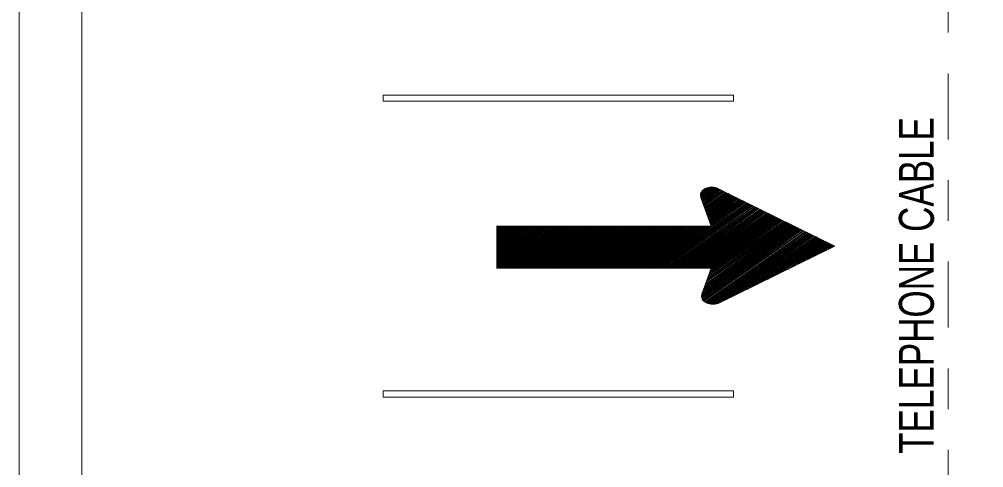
# Model space of a CAD drawing. Extents: x -7.2 to 22.3, y -5 to 5.8.
# Drawn here: x 8.563 to 10.929, y -2.584 to -1.483 of the extents above; entities that cross this region are included whole.
import ezdxf
from ezdxf.enums import TextEntityAlignment as Align

# ---------------------------------------------------------------- set-up
doc = ezdxf.new("R2010")
doc.units = 0
doc.header["$LTSCALE"] = 0.027
doc.linetypes.add('LONG_DASH_SHORT_DASH', pattern=[9.9, 6, -1.2, 1.5, -1.2])
doc.layers.add('1', color=7, linetype='Continuous', lineweight=13)

msp = doc.modelspace()

# ---------------------------------------------------------------- linework, layer by layer
at = {"layer": '1'}
for p, q in [((10.26122, -1.89458), (10.23371, -1.91451)), ((10.26464, -1.89499), (10.23371, -1.91763)), ((10.25695, -1.89499), (10.23371, -1.91129)), ((10.26796, -1.89579), (10.23456, -1.91924)), ((10.27061, -1.89639), (10.23456, -1.92175)), ((10.25164, -1.89639), (10.23551, -1.90847)), ((10.27318, -1.897), (10.23551, -1.92346)), ((10.27593, -1.8975), (10.23722, -1.92577)), ((10.27849, -1.89881), (10.23722, -1.92779)), ((10.2801, -1.89991), (10.23788, -1.9296)), ((10.28276, -1.90112), (10.23874, -1.93121)), ((10.24405, -1.89941), (10.23969, -1.90243)), ((10.28437, -1.90183), (10.23969, -1.93423)), ((10.28779, -1.90304), (10.24064, -1.93554)), ((10.28949, -1.90424), (10.24139, -1.93795)), ((10.2913, -1.90545), (10.24225, -1.93986)), ((10.29301, -1.90596), (10.24225, -1.94167)), ((10.29557, -1.90706), (10.2432, -1.94409)), ((10.29737, -1.90907), (10.24405, -1.9463)), ((10.29993, -1.90968), (10.2449, -1.94832)), ((10.3024, -1.91008), (10.2449, -1.95003)), ((10.3042, -1.91129), (10.24652, -1.95234)), ((10.30591, -1.91249), (10.24747, -1.95425)), ((10.30847, -1.9137), (10.24747, -1.95677)), ((10.31084, -1.91451), (10.24908, -1.95858)), ((10.31284, -1.91622), (10.24908, -1.96089)), ((10.27754, -1.89881), (10.56359, -2.03948)), ((10.34528, -1.93192), (10.11512, -2.09381)), ((10.34803, -1.93312), (10.11958, -2.09381)), ((10.34965, -1.93423), (10.1228, -2.09381)), ((10.35135, -1.93504), (10.12622, -2.09381)), ((10.35391, -1.93624), (10.12982, -2.09381)), ((10.35572, -1.93745), (10.13324, -2.09381)), ((10.35828, -1.93876), (10.13656, -2.09381)), ((10.36094, -1.93986), (10.14092, -2.09381)), ((10.3153, -1.91763), (10.25003, -1.96291)), ((10.31701, -1.91793), (10.25164, -1.96452)), ((10.31957, -1.91924), (10.25164, -1.96643)), ((10.32147, -1.92004), (10.25259, -1.96884)), ((10.32374, -1.92105), (10.25344, -1.97066)), ((10.32564, -1.92215), (10.25344, -1.97247)), ((10.32735, -1.92296), (10.25506, -1.97498)), ((10.32991, -1.92417), (10.25506, -1.97659)), ((10.33238, -1.92577), (10.25601, -1.97901)), ((10.33503, -1.92659), (10.25695, -1.98092)), ((10.33674, -1.92779), (10.25771, -1.98333)), ((10.3394, -1.92819), (10.25866, -1.98504)), ((10.34101, -1.9296), (10.25942, -1.98746)), ((10.34367, -1.93121), (10.26027, -1.98866)), ((10.36255, -1.94037), (10.14424, -2.09381)), ((10.36511, -1.94167), (10.1487, -2.09381)), ((10.36663, -1.94288), (10.15193, -2.09381)), ((10.36948, -1.94409), (10.15553, -2.09381)), ((10.37204, -1.9453), (10.15895, -2.09381)), ((10.37374, -1.9459), (10.16312, -2.09381)), ((10.37536, -1.9463), (10.16663, -2.09381)), ((10.37726, -1.94761), (10.171, -2.09381)), ((10.37972, -1.94952), (10.17432, -2.09381)), ((10.38228, -1.95003), (10.17774, -2.09381)), ((10.38494, -1.95124), (10.18134, -2.09381)), ((10.38665, -1.95234), (10.18466, -2.09381)), ((10.38826, -1.95365), (10.18902, -2.09381)), ((10.39101, -1.95496), (10.19253, -2.09381)), ((10.39357, -1.95546), (10.19586, -2.09381)), ((10.39518, -1.95677), (10.20012, -2.09381)), ((10.39775, -1.95788), (10.20354, -2.09381)), ((10.39955, -1.95858), (10.20705, -2.09381)), ((10.40202, -1.95969), (10.21151, -2.09381)), ((10.40391, -1.96089), (10.21483, -2.09381)), ((10.40648, -1.9621), (10.21834, -2.09381)), ((10.40799, -1.96331), (10.22242, -2.09381)), ((10.41065, -1.96412), (10.22498, -2.09381)), ((10.41236, -1.96532), (10.22935, -2.09381)), ((10.41501, -1.96643), (10.23295, -2.09381)), ((10.41767, -1.96753), (10.23722, -2.09381)), ((10.41938, -1.96884), (10.24064, -2.09381)), ((10.42184, -1.96945), (10.2449, -2.09381)), ((10.45628, -1.98625), (10.24576, -2.13437)), ((10.42346, -1.97066), (10.24747, -2.09381)), ((10.45202, -1.98454), (10.24747, -2.12702)), ((10.45363, -1.98575), (10.24747, -2.13135)), ((10.44936, -1.98333), (10.24908, -2.1239)), ((10.44774, -1.98213), (10.25088, -2.12028)), ((10.42526, -1.97176), (10.25164, -2.09381)), ((10.44594, -1.98092), (10.25164, -2.11736)), ((10.44244, -1.98021), (10.25344, -2.11304)), ((10.42782, -1.97247), (10.25506, -2.09381)), ((10.44073, -1.97901), (10.25506, -2.11022)), ((10.43911, -1.9783), (10.25601, -2.10639)), ((10.4356, -1.97659), (10.25695, -2.10287)), ((10.43399, -1.97619), (10.25771, -2.09975)), ((10.43048, -1.97357), (10.25942, -2.09381)), ((10.43219, -1.97498), (10.25942, -2.09573)), ((9.8823, -1.99048), (9.73448, -2.09381)), ((9.87888, -1.99048), (9.73448, -2.09191)), ((9.87556, -1.99048), (9.73448, -2.08899)), ((9.87205, -1.99048), (9.73448, -2.08647)), ((9.86769, -1.99048), (9.73448, -2.08355)), ((9.86418, -1.99048), (9.73448, -2.08053)), ((9.85991, -1.99048), (9.73448, -2.07862)), ((9.85659, -1.99048), (9.73448, -2.07621)), ((9.85307, -1.99048), (9.73448, -2.07309)), ((9.84957, -1.99048), (9.73448, -2.07078)), ((9.84634, -1.99048), (9.73448, -2.06786)), ((9.84273, -1.99048), (9.73448, -2.06534)), ((9.83827, -1.99048), (9.73448, -2.06232)), ((9.8342, -1.99048), (9.73448, -2.05981)), ((9.83069, -1.99048), (9.73448, -2.0581)), ((9.82641, -1.99048), (9.73448, -2.05518)), ((9.82386, -1.99048), (9.73448, -2.05277)), ((9.8194, -1.99048), (9.73448, -2.04975)), ((9.81617, -1.99048), (9.73448, -2.04733)), ((9.81181, -1.99048), (9.73448, -2.04431)), ((9.80915, -1.99048), (9.73448, -2.0419)), ((9.80497, -1.99048), (9.73448, -2.03948)), ((9.80156, -1.99048), (9.73448, -2.03697)), ((9.79729, -1.99048), (9.73448, -2.03395)), ((9.79473, -1.99048), (9.73448, -2.03223)), ((9.79037, -1.99048), (9.73448, -2.02922)), ((9.78609, -1.99048), (9.73448, -2.0266)), ((9.78344, -1.99048), (9.73448, -2.02368)), ((9.77907, -1.99048), (9.73448, -2.02137)), ((9.77585, -1.99048), (9.73448, -2.01885)), ((9.77234, -1.99048), (9.73448, -2.01583)), ((9.76807, -1.99048), (9.73448, -2.01342)), ((9.76465, -1.99048), (9.73448, -2.011)), ((9.76038, -1.99048), (9.73448, -2.00818)), ((9.75678, -1.99048), (9.73448, -2.00557)), ((9.75336, -1.99048), (9.73448, -2.00316)), ((9.74995, -1.99048), (9.73448, -2.00014)), ((9.74662, -1.99048), (9.73448, -1.99833)), ((9.74226, -1.99048), (9.73448, -1.99531)), ((9.7379, -1.99048), (9.73448, -1.99289)), ((9.73534, -1.99048), (9.73448, -1.99048)), ((9.88647, -1.99048), (9.7379, -2.09381)), ((9.88998, -1.99048), (9.74226, -2.09381)), ((9.89349, -1.99048), (9.74662, -2.09381)), ((9.89691, -1.99048), (9.74995, -2.09381)), ((9.90127, -1.99048), (9.75241, -2.09381)), ((9.90478, -1.99048), (9.75678, -2.09381)), ((9.90801, -1.99048), (9.76038, -2.09381)), ((9.91237, -1.99048), (9.76465, -2.09381)), ((9.91569, -1.99048), (9.76807, -2.09381)), ((9.9192, -1.99048), (9.77234, -2.09381)), ((9.92357, -1.99048), (9.77585, -2.09381)), ((9.92689, -1.99048), (9.77907, -2.09381)), ((9.93049, -1.99048), (9.78344, -2.09381)), ((9.93486, -1.99048), (9.78609, -2.09381)), ((9.93713, -1.99048), (9.79037, -2.09381)), ((9.9415, -1.99048), (9.79473, -2.09381)), ((9.9451, -1.99048), (9.79729, -2.09381)), ((9.94833, -1.99048), (9.80156, -2.09381)), ((9.95269, -1.99048), (9.80497, -2.09381)), ((9.9562, -1.99048), (9.80915, -2.09381)), ((9.96057, -1.99048), (9.81181, -2.09381)), ((9.96398, -1.99048), (9.81617, -2.09381)), ((9.96721, -1.99048), (9.8194, -2.09381)), ((9.97081, -1.99048), (9.823, -2.09381)), ((9.97518, -1.99048), (9.82641, -2.09381)), ((9.97841, -1.99048), (9.83069, -2.09381)), ((9.98191, -1.99048), (9.8342, -2.09381)), ((9.98628, -1.99048), (9.83827, -2.09381)), ((9.98969, -1.99048), (9.84188, -2.09381)), ((9.99387, -1.99048), (9.84634, -2.09381)), ((9.99662, -1.99048), (9.84957, -2.09381)), ((10.00089, -1.99048), (9.85307, -2.09381)), ((10.0043, -1.99048), (9.85659, -2.09381)), ((10.00848, -1.99048), (9.85991, -2.09381)), ((10.01209, -1.99048), (9.86418, -2.09381)), ((10.01541, -1.99048), (9.86769, -2.09381)), ((10.01891, -1.99048), (9.87205, -2.09381)), ((10.02309, -1.99048), (9.87461, -2.09381)), ((10.02669, -1.99048), (9.87888, -2.09381)), ((10.03011, -1.99048), (9.8823, -2.09381)), ((10.03419, -1.99048), (9.88647, -2.09381)), ((10.03685, -1.99048), (9.88998, -2.09381)), ((10.04026, -1.99048), (9.89349, -2.09381)), ((10.04463, -1.99048), (9.89691, -2.09381)), ((10.04899, -1.99048), (9.90127, -2.09381)), ((10.05241, -1.99048), (9.90478, -2.09381)), ((10.05668, -1.99048), (9.90801, -2.09381)), ((10.06019, -1.99048), (9.91237, -2.09381)), ((10.0637, -1.99048), (9.91569, -2.09381)), ((10.06692, -1.99048), (9.9192, -2.09381)), ((10.07129, -1.99048), (9.92262, -2.09381)), ((10.0747, -1.99048), (9.92689, -2.09381)), ((10.07821, -1.99048), (9.93049, -2.09381)), ((10.08257, -1.99048), (9.93486, -2.09381)), ((10.0859, -1.99048), (9.93713, -2.09381)), ((10.08846, -1.99048), (9.9415, -2.09381)), ((10.09282, -1.99048), (9.94416, -2.09381)), ((10.09709, -1.99048), (9.94833, -2.09381)), ((10.10051, -1.99048), (9.95269, -2.09381)), ((10.10411, -1.99048), (9.9562, -2.09381)), ((10.10734, -1.99048), (9.96057, -2.09381)), ((10.1117, -1.99048), (9.96398, -2.09381)), ((10.11512, -1.99048), (9.96721, -2.09381)), ((10.11958, -1.99048), (9.97081, -2.09381)), ((10.1228, -1.99048), (9.97518, -2.09381)), ((10.12622, -1.99048), (9.97841, -2.09381)), ((10.12982, -1.99048), (9.98191, -2.09381)), ((10.13324, -1.99048), (9.98628, -2.09381)), ((10.13656, -1.99048), (9.98969, -2.09381)), ((10.14092, -1.99048), (9.99311, -2.09381)), ((10.14424, -1.99048), (9.99662, -2.09381)), ((10.1487, -1.99048), (10.00089, -2.09381)), ((10.15193, -1.99048), (10.0043, -2.09381)), ((10.15553, -1.99048), (10.00848, -2.09381)), ((10.15895, -1.99048), (10.01113, -2.09381)), ((10.16312, -1.99048), (10.01541, -2.09381)), ((10.16749, -1.99048), (10.01891, -2.09381)), ((10.171, -1.99048), (10.02309, -2.09381)), ((10.17432, -1.99048), (10.02669, -2.09381)), ((10.17774, -1.99048), (10.03011, -2.09381)), ((10.18134, -1.99048), (10.03353, -2.09381)), ((10.18466, -1.99048), (10.03685, -2.09381)), ((10.18902, -1.99048), (10.04026, -2.09381)), ((10.19253, -1.99048), (10.04463, -2.09381)), ((10.19586, -1.99048), (10.04899, -2.09381)), ((10.20012, -1.99048), (10.05241, -2.09381)), ((10.20449, -1.99048), (10.05668, -2.09381)), ((10.20705, -1.99048), (10.06019, -2.09381)), ((10.21151, -1.99048), (10.0637, -2.09381)), ((10.21569, -1.99048), (10.06692, -2.09381)), ((10.21834, -1.99048), (10.07129, -2.09381)), ((10.22242, -1.99048), (10.0747, -2.09381)), ((10.22498, -1.99048), (10.07821, -2.09381)), ((10.22935, -1.99048), (10.08257, -2.09381)), ((10.23295, -1.99048), (10.0859, -2.09381)), ((10.23722, -1.99048), (10.08846, -2.09381)), ((10.24064, -1.99048), (10.09282, -2.09381)), ((10.2449, -1.99048), (10.09709, -2.09381)), ((10.24747, -1.99048), (10.10051, -2.09381)), ((10.25164, -1.99048), (10.10411, -2.09381)), ((10.25506, -1.99048), (10.10734, -2.09381)), ((10.25942, -1.99048), (10.1117, -2.09381)), ((10.4708, -1.9941), (10.23722, -2.15832)), ((10.47346, -1.9948), (10.23722, -2.16144)), ((10.47516, -1.99591), (10.23722, -2.16375)), ((10.47773, -1.99722), (10.23722, -2.16637)), ((10.48019, -1.99833), (10.23722, -2.16807)), ((10.46919, -1.9935), (10.23788, -2.15469)), ((10.48209, -1.99893), (10.23874, -2.17049)), ((10.46644, -1.99158), (10.23969, -2.15178)), ((10.48361, -2.00014), (10.23969, -2.1723)), ((10.46482, -1.99048), (10.24064, -2.14815)), ((10.48541, -2.00195), (10.24139, -2.17351)), ((10.46226, -1.98997), (10.24225, -2.14503)), ((10.48807, -2.00255), (10.24225, -2.17471)), ((10.4597, -1.98866), (10.2432, -2.14101)), ((10.4579, -1.98746), (10.2449, -2.13849)), ((10.49072, -2.00436), (10.2449, -2.17653)), ((10.49328, -2.00436), (10.24652, -2.17773)), ((10.4949, -2.00557), (10.24841, -2.17965)), ((10.49756, -2.00678), (10.25088, -2.18015)), ((10.49993, -2.00818), (10.25344, -2.18076)), ((10.50173, -2.00859), (10.25601, -2.18196)), ((10.50353, -2.0105), (10.25942, -2.18196)), ((10.50609, -2.01161), (10.26208, -2.18257)), ((10.5078, -2.01221), (10.2654, -2.18257)), ((10.50941, -2.01342), (10.27061, -2.18196)), ((10.51216, -2.01412), (10.27593, -2.18076)), ((10.51473, -2.01583), (10.28513, -2.17653)), ((10.51719, -2.01644), (10.29737, -2.17049)), ((10.519, -2.01704), (10.31018, -2.16435)), ((10.52061, -2.01885), (10.32213, -2.15771)), ((10.52327, -2.02026), (10.33503, -2.15228)), ((10.52573, -2.02066), (10.34803, -2.14624)), ((10.52839, -2.02187), (10.35999, -2.1396)), ((10.5301, -2.02248), (10.37204, -2.13356)), ((10.5319, -2.02368), (10.38494, -2.12702)), ((10.5337, -2.02489), (10.39775, -2.12149)), ((10.53617, -2.0262), (10.40894, -2.11495)), ((10.53788, -2.02741), (10.42184, -2.10941)), ((10.54129, -2.02862), (10.43399, -2.10287)), ((10.54215, -2.02972), (10.44774, -2.09694)), ((10.54471, -2.03032), (10.4597, -2.09009)), ((10.54727, -2.03154), (10.47184, -2.08396)), ((10.54983, -2.03274), (10.48361, -2.07812)), ((10.5523, -2.03395), (10.49651, -2.07188)), ((10.55419, -2.03465), (10.50941, -2.06595)), ((10.56359, -2.03948), (10.28077, -2.17884)), ((10.55571, -2.03586), (10.52146, -2.0594)), ((10.5577, -2.03697), (10.5337, -2.05397)), ((10.56008, -2.03757), (10.5466, -2.04733)), ((10.56188, -2.03867), (10.55941, -2.04109))]:
    msp.add_line(p, q, dxfattribs=at)
for points in [[(22.31262, 5.65353), (22.31262, -4.97147), (8.56262, -4.97147), (8.56262, 5.65353)], [(8.71639, -4.43943), (22.12114, -4.43943), (22.12114, 5.17173), (8.71639, 5.17173)], [(9.45536, -1.68438), (10.31445, -1.68438), (10.31445, -1.66939), (9.45536, -1.66939)], [(9.45536, -2.41027), (10.31445, -2.41027), (10.31445, -2.39518), (9.45536, -2.39518)]]:
    msp.add_lwpolyline(points, close=True, dxfattribs=at)
at = {"layer": '1', "linetype": 'LONG_DASH_SHORT_DASH'}
msp.add_lwpolyline([(10.82778, -0.21537), (10.84128, -0.22969), (10.84125, -4.18882)], dxfattribs=at)
at = {"layer": '1'}
msp.add_lwpolyline([(10.23722, -2.15771), (10.26027, -2.09381), (9.73448, -2.09381), (9.73448, -1.99048), (10.26027, -1.99048), (10.23456, -1.92004)], dxfattribs=at)
for centre, major_axis, start_param, end_param in [((10.26156, -1.91471), (0.02802, 0), 0.9596776, 3.3984012), ((10.26437, -2.16277), (-0.02802, 0), 6.0300865, 8.4672401)]:
    msp.add_ellipse(centre, major_axis=major_axis, ratio=0.702849, start_param=start_param, end_param=end_param, dxfattribs=at)

# ---------------------------------------------------------------- texts
at = {"layer": '1', "width": 0.75}
msp.add_text('TELEPHONE CABLE', height=0.0857, rotation=90, dxfattribs=at).set_placement((10.80618, -2.13627), align=Align.CENTER)

doc.saveas('drawing.dxf')
